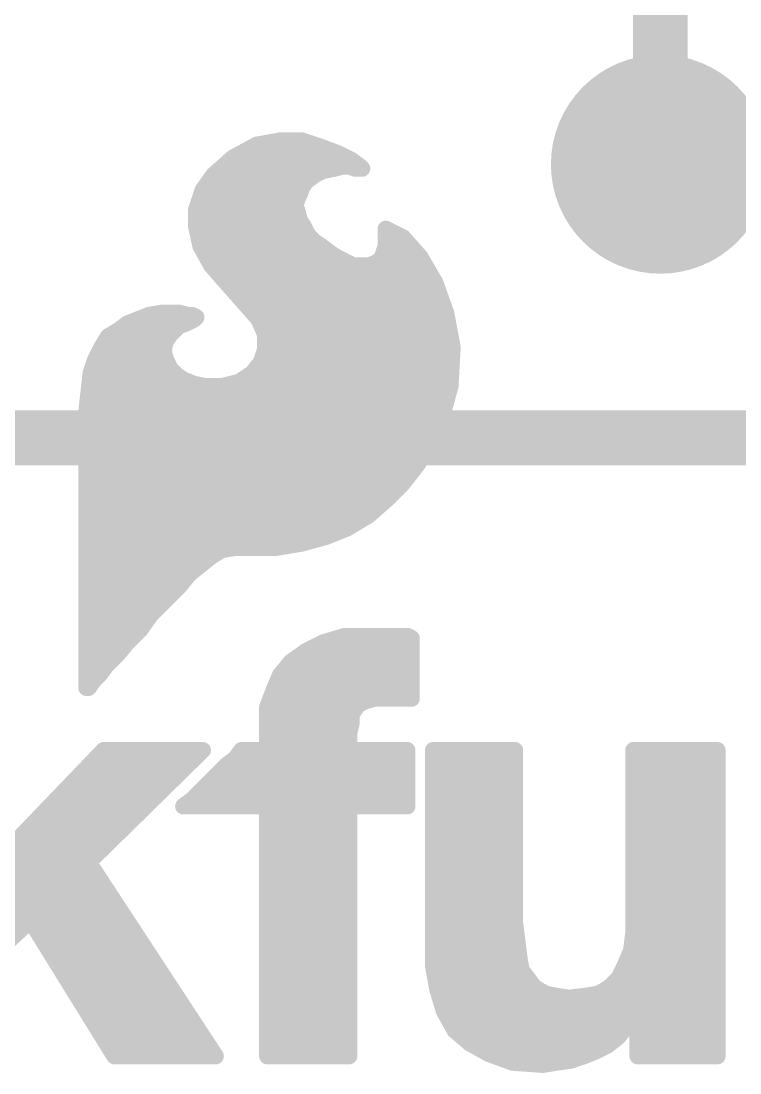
# Model space of a CAD drawing. Extents: x -29 to 78, y -28 to 63.
# Drawn here: x 27.511 to 30.85, y 12.292 to 17.175 of the extents above; entities that cross this region are included whole.
import ezdxf

# ---------------------------------------------------------------- set-up
doc = ezdxf.new("R2010")
doc.units = 0
for name, color, linetype in [('1', 12, 'CONTINUOUS'), ('16', 132, 'CONTINUOUS'), ('18', 110, 'CONTINUOUS'), ('21', 41, 'CONTINUOUS')]:
    doc.layers.add(name, color=color, linetype=linetype)

# ---------------------------------------------------------------- blocks, each defined once
blk = doc.blocks.new('ROUNDV')
at = {"const_width": 0.5}
blk.add_lwpolyline([(0, -0.25, 1), (0, 0.25, 1), (0, -0.25)], format="xyb", dxfattribs=at)

msp = doc.modelspace()

# ---------------------------------------------------------------- linework, layer by layer
at = {"layer": '1', "const_width": 0.254}
for points in [[(30.48, 16.51), (30.48, 18.2)], [(19.9, 15.24), (36.83, 15.24)]]:
    msp.add_lwpolyline(points, dxfattribs=at)
at = {"layer": '1', "const_width": 0.127}
msp.add_lwpolyline([(30.4165, 16.51, 1), (30.5435, 16.51)], format="xyb", dxfattribs=at)
at = {"layer": '16', "const_width": 0.254}
msp.add_lwpolyline([(48.26, 16.51), (30.48, 16.51)], dxfattribs=at)
at = {"layer": '16', "const_width": 0.127}
msp.add_lwpolyline([(30.48, 16.5735, 1), (30.48, 16.4465)], format="xyb", dxfattribs=at)
at = {"layer": '21', "const_width": 0.0762}
for points in [[(28.715, 16.62), (28.605, 16.6)], [(28.815, 16.62), (28.715, 16.62)], [(28.905, 16.59), (28.815, 16.62)], [(28.605, 16.6), (28.495, 16.54)], [(28.6688, 16.6116), (28.8402, 16.6116)], [(28.985, 16.56), (28.905, 16.59)], [(28.495, 16.54), (28.405, 16.46)], [(28.4898, 16.5354), (29.0342, 16.5354)], [(29.045, 16.53), (28.985, 16.56)], [(29.085, 16.5), (29.045, 16.53)], [(28.875, 16.46), (28.915, 16.48)], [(28.915, 16.48), (28.965, 16.49)], [(28.965, 16.49), (29.005, 16.5)], [(29.005, 16.5), (29.035, 16.5)], [(29.035, 16.5), (29.065, 16.49)], [(29.065, 16.49), (29.095, 16.49)], [(29.095, 16.49), (29.085, 16.5)], [(28.405, 16.46), (28.355, 16.39)], [(28.4044, 16.4592), (28.8739, 16.4592)], [(28.815, 16.4), (28.835, 16.43)], [(28.835, 16.43), (28.875, 16.46)], [(28.355, 16.39), (28.325, 16.3)], [(28.3527, 16.383), (28.8093, 16.383)], [(28.795, 16.35), (28.805, 16.37)], [(28.805, 16.37), (28.815, 16.4)], [(28.785, 16.32), (28.795, 16.35)], [(28.795, 16.29), (28.785, 16.32)], [(28.325, 16.3), (28.325, 16.22)], [(28.3273, 16.3068), (28.7894, 16.3068)], [(28.805, 16.25), (28.795, 16.29)], [(28.325, 16.2306), (28.8179, 16.2306)], [(28.825, 16.22), (28.805, 16.25)], [(28.325, 16.22), (28.345, 16.13)], [(28.845, 16.18), (28.825, 16.22)], [(28.875, 16.15), (28.845, 16.18)], [(29.205, 16.21), (29.205, 16.13)], [(29.285, 16.17), (29.205, 16.21)], [(28.3396, 16.1544), (28.8706, 16.1544)], [(28.345, 16.13), (28.395, 16.04)], [(28.905, 16.13), (28.875, 16.15)], [(28.945, 16.1), (28.905, 16.13)], [(29.205, 16.13), (29.195, 16.1)], [(29.205, 16.1544), (29.2989, 16.1544)], [(29.365, 16.08), (29.285, 16.17)], [(28.3738, 16.0782), (28.9786, 16.0782)], [(28.975, 16.08), (28.945, 16.1)], [(29.015, 16.06), (28.975, 16.08)], [(29.195, 16.1), (29.185, 16.07)], [(29.1877, 16.0782), (29.3661, 16.0782)], [(29.435, 15.96), (29.365, 16.08)], [(28.395, 16.04), (28.465, 15.96)], [(29.055, 16.04), (29.015, 16.06)], [(29.125, 16.04), (29.055, 16.04)], [(29.155, 16.05), (29.125, 16.04)], [(29.185, 16.07), (29.155, 16.05)], [(28.4283, 16.002), (29.4105, 16.002)], [(28.465, 15.96), (28.545, 15.87)], [(29.485, 15.82), (29.435, 15.96)], [(28.4954, 15.9258), (29.4472, 15.9258)], [(28.545, 15.87), (28.615, 15.79)], [(28.5629, 15.8496), (29.4744, 15.8496)], [(28.055, 15.79), (28.005, 15.77)], [(28.105, 15.81), (28.055, 15.79)], [(28.165, 15.82), (28.105, 15.81)], [(28.245, 15.82), (28.165, 15.82)], [(28.285, 15.81), (28.245, 15.82)], [(28.305, 15.81), (28.285, 15.81)], [(28.295, 15.78), (28.315, 15.79)], [(28.325, 15.8), (28.305, 15.81)], [(28.315, 15.79), (28.325, 15.8)], [(28.615, 15.79), (28.645, 15.72)], [(29.515, 15.66), (29.485, 15.82)], [(27.965, 15.74), (27.915, 15.71)], [(28.005, 15.77), (27.965, 15.74)], [(28.0135, 15.7734), (28.2818, 15.7734)], [(28.205, 15.72), (28.225, 15.74)], [(28.225, 15.74), (28.245, 15.76)], [(28.245, 15.76), (28.275, 15.77)], [(28.275, 15.77), (28.295, 15.78)], [(28.6221, 15.7734), (29.4937, 15.7734)], [(27.915, 15.71), (27.885, 15.66)], [(27.9073, 15.6972), (28.1898, 15.6972)], [(28.175, 15.66), (28.185, 15.69)], [(28.185, 15.69), (28.205, 15.72)], [(28.645, 15.72), (28.645, 15.65)], [(28.645, 15.6972), (29.508, 15.6972)], [(27.885, 15.66), (27.855, 15.6)], [(28.175, 15.63), (28.175, 15.66)], [(28.645, 15.65), (28.625, 15.59)], [(29.505, 15.48), (29.515, 15.66)], [(27.855, 15.6), (27.835, 15.54)], [(27.8655, 15.621), (28.178, 15.621)], [(28.185, 15.6), (28.175, 15.63)], [(28.205, 15.56), (28.185, 15.6)], [(28.625, 15.59), (28.585, 15.54)], [(28.6353, 15.621), (29.5128, 15.621)], [(27.835, 15.54), (27.825, 15.45)], [(27.8366, 15.5448), (28.2202, 15.5448)], [(28.235, 15.53), (28.205, 15.56)], [(28.585, 15.54), (28.525, 15.5)], [(28.5888, 15.5448), (29.5086, 15.5448)], [(28.265, 15.51), (28.235, 15.53)], [(28.315, 15.49), (28.265, 15.51)], [(28.365, 15.48), (28.315, 15.49)], [(28.525, 15.5), (28.445, 15.48)], [(27.825, 15.45), (27.815, 15.36)], [(27.8271, 15.4686), (29.5018, 15.4686)], [(28.445, 15.48), (28.365, 15.48)], [(29.455, 15.3), (29.505, 15.48)], [(27.8186, 15.3924), (29.4807, 15.3924)], [(27.815, 15.36), (27.815, 14.08)], [(27.815, 15.3162), (29.4595, 15.3162)], [(29.355, 15.12), (29.455, 15.3)], [(27.815, 15.24), (29.4217, 15.24)], [(27.815, 15.1638), (29.3793, 15.1638)], [(29.285, 15.03), (29.355, 15.12)], [(27.815, 15.0876), (29.3298, 15.0876)], [(27.815, 15.0114), (29.2664, 15.0114)], [(29.205, 14.95), (29.285, 15.03)], [(27.815, 14.9352), (29.1881, 14.9352)], [(29.125, 14.88), (29.205, 14.95)], [(27.815, 14.859), (29.09, 14.859)], [(29.025, 14.82), (29.125, 14.88)], [(28.925, 14.78), (29.025, 14.82)], [(27.815, 14.7828), (28.932, 14.7828)], [(28.815, 14.75), (28.925, 14.78)], [(28.395, 14.69), (28.445, 14.72)], [(28.445, 14.72), (28.505, 14.73)], [(28.505, 14.73), (28.695, 14.73)], [(28.695, 14.73), (28.815, 14.75)], [(27.815, 14.7066), (28.4227, 14.7066)], [(28.345, 14.65), (28.395, 14.69)], [(27.815, 14.6304), (28.3205, 14.6304)], [(28.295, 14.61), (28.345, 14.65)], [(28.245, 14.55), (28.295, 14.61)], [(27.815, 14.5542), (28.2485, 14.5542)], [(28.185, 14.49), (28.245, 14.55)], [(27.815, 14.478), (28.173, 14.478)], [(28.115, 14.42), (28.185, 14.49)], [(28.065, 14.35), (28.115, 14.42)], [(27.815, 14.4018), (28.102, 14.4018)], [(27.815, 14.3256), (28.0406, 14.3256)], [(28.005, 14.29), (28.065, 14.35)], [(28.915, 14.29), (29.015, 14.32)], [(29.015, 14.32), (29.305, 14.32)], [(29.305, 14.32), (29.325, 14.31)], [(27.955, 14.23), (28.005, 14.29)], [(28.835, 14.25), (28.915, 14.29)], [(29.325, 14.31), (29.325, 14.03)], [(27.815, 14.2494), (27.9712, 14.2494)], [(27.905, 14.18), (27.955, 14.23)], [(28.765, 14.2), (28.835, 14.25)], [(28.8342, 14.2494), (29.325, 14.2494)], [(27.815, 14.1732), (27.8999, 14.1732)], [(27.875, 14.14), (27.905, 14.18)], [(28.715, 14.14), (28.765, 14.2)], [(28.7427, 14.1732), (29.325, 14.1732)], [(27.845, 14.11), (27.875, 14.14)], [(28.685, 14.07), (28.715, 14.14)], [(27.815, 14.097), (27.8363, 14.097)], [(27.815, 14.08), (27.825, 14.08)], [(27.825, 14.08), (27.845, 14.11)], [(28.6966, 14.097), (29.325, 14.097)], [(28.655, 13.99), (28.685, 14.07)], [(29.155, 14.03), (29.115, 14.02)], [(29.325, 14.03), (29.155, 14.03)], [(28.655, 13.79), (28.655, 13.99)], [(28.6666, 14.0208), (29.1182, 14.0208)], [(29.075, 14), (29.055, 13.97)], [(29.095, 14.01), (29.075, 14)], [(29.115, 14.02), (29.095, 14.01)], [(28.655, 13.9446), (29.045, 13.9446)], [(29.055, 13.97), (29.045, 13.95)], [(29.045, 13.95), (29.045, 13.91)], [(29.045, 13.91), (29.035, 13.87)], [(28.655, 13.8684), (29.035, 13.8684)], [(29.035, 13.87), (29.035, 13.79)], [(27.405, 13.28), (27.895, 13.79)], [(28.355, 13.79), (27.825, 13.27)], [(27.895, 13.79), (28.355, 13.79)], [(28.505, 13.75), (28.535, 13.79)], [(28.535, 13.79), (28.655, 13.79)], [(28.655, 13.7922), (29.035, 13.7922)], [(29.035, 13.79), (29.305, 13.79)], [(29.305, 13.79), (29.305, 13.53)], [(29.425, 12.79), (29.425, 13.79)], [(29.425, 13.79), (29.805, 13.79)], [(29.805, 13.79), (29.805, 12.99)], [(30.355, 12.94), (30.355, 13.79)], [(30.355, 13.79), (30.745, 13.79)], [(30.745, 13.79), (30.745, 12.55)], [(28.465, 13.72), (28.505, 13.75)], [(27.8239, 13.716), (28.2796, 13.716)], [(28.405, 13.66), (28.435, 13.69)], [(28.435, 13.69), (28.465, 13.72)], [(28.461, 13.716), (29.305, 13.716)], [(29.425, 13.716), (29.805, 13.716)], [(30.355, 13.716), (30.745, 13.716)], [(27.7507, 13.6398), (28.2019, 13.6398)], [(28.365, 13.62), (28.405, 13.66)], [(28.3848, 13.6398), (29.305, 13.6398)], [(29.425, 13.6398), (29.805, 13.6398)], [(30.355, 13.6398), (30.745, 13.6398)], [(28.305, 13.56), (28.335, 13.59)], [(28.335, 13.59), (28.365, 13.62)], [(27.6775, 13.5636), (28.1242, 13.5636)], [(28.265, 13.53), (28.305, 13.56)], [(28.3086, 13.5636), (29.305, 13.5636)], [(29.425, 13.5636), (29.805, 13.5636)], [(30.355, 13.5636), (30.745, 13.5636)], [(28.655, 13.53), (28.265, 13.53)], [(28.655, 13.38), (28.655, 13.53)], [(29.305, 13.53), (29.035, 13.53)], [(29.035, 13.53), (29.035, 12.37)], [(27.6043, 13.4874), (28.0466, 13.4874)], [(28.655, 13.4874), (29.035, 13.4874)], [(29.425, 13.4874), (29.805, 13.4874)], [(30.355, 13.4874), (30.745, 13.4874)], [(27.5311, 13.4112), (27.9689, 13.4112)], [(28.655, 13.4112), (29.035, 13.4112)], [(29.425, 13.4112), (29.805, 13.4112)], [(30.355, 13.4112), (30.745, 13.4112)], [(28.655, 12.37), (28.655, 13.38)], [(27.4578, 13.335), (27.8913, 13.335)], [(28.655, 13.335), (29.035, 13.335)], [(29.425, 13.335), (29.805, 13.335)], [(30.355, 13.335), (30.745, 13.335)], [(27.015, 13.2588), (27.8323, 13.2588)], [(27.825, 13.27), (28.415, 12.37)], [(28.655, 13.2588), (29.035, 13.2588)], [(29.425, 13.2588), (29.805, 13.2588)], [(30.355, 13.2588), (30.745, 13.2588)], [(27.015, 13.1826), (27.8823, 13.1826)], [(28.655, 13.1826), (29.035, 13.1826)], [(29.425, 13.1826), (29.805, 13.1826)], [(30.355, 13.1826), (30.745, 13.1826)], [(27.015, 13.1064), (27.9322, 13.1064)], [(28.655, 13.1064), (29.035, 13.1064)], [(29.425, 13.1064), (29.805, 13.1064)], [(30.355, 13.1064), (30.745, 13.1064)], [(27.015, 13.0302), (27.9822, 13.0302)], [(27.555, 13), (27.405, 12.86)], [(27.945, 12.37), (27.555, 13)], [(28.655, 13.0302), (29.035, 13.0302)], [(29.425, 13.0302), (29.805, 13.0302)], [(30.355, 13.0302), (30.745, 13.0302)], [(27.015, 12.954), (27.5057, 12.954)], [(27.5835, 12.954), (28.0322, 12.954)], [(28.655, 12.954), (29.035, 12.954)], [(29.425, 12.954), (29.8095, 12.954)], [(29.805, 12.99), (29.815, 12.91)], [(30.355, 12.954), (30.745, 12.954)], [(29.815, 12.91), (29.825, 12.83)], [(30.345, 12.86), (30.355, 12.94)], [(27.6307, 12.8778), (28.0821, 12.8778)], [(28.655, 12.8778), (29.035, 12.8778)], [(29.425, 12.8778), (29.819, 12.8778)], [(30.315, 12.79), (30.345, 12.86)], [(30.3472, 12.8778), (30.745, 12.8778)], [(29.825, 12.83), (29.835, 12.77)], [(27.6778, 12.8016), (28.1321, 12.8016)], [(28.655, 12.8016), (29.035, 12.8016)], [(29.425, 12.8016), (29.8297, 12.8016)], [(29.445, 12.68), (29.425, 12.79)], [(29.835, 12.77), (29.865, 12.73)], [(30.285, 12.73), (30.315, 12.79)], [(30.32, 12.8016), (30.745, 12.8016)], [(27.725, 12.7254), (28.182, 12.7254)], [(28.655, 12.7254), (29.035, 12.7254)], [(29.4367, 12.7254), (29.8685, 12.7254)], [(29.865, 12.73), (29.895, 12.69)], [(30.245, 12.69), (30.285, 12.73)], [(30.2804, 12.7254), (30.745, 12.7254)], [(29.475, 12.58), (29.445, 12.68)], [(29.895, 12.69), (29.945, 12.66)], [(29.945, 12.66), (29.995, 12.65)], [(30.135, 12.65), (30.195, 12.66)], [(30.195, 12.66), (30.245, 12.69)], [(27.7722, 12.6492), (28.232, 12.6492)], [(28.655, 12.6492), (29.035, 12.6492)], [(29.4542, 12.6492), (29.9998, 12.6492)], [(29.995, 12.65), (30.055, 12.64)], [(30.055, 12.64), (30.135, 12.65)], [(30.1286, 12.6492), (30.745, 12.6492)], [(27.8193, 12.573), (28.2819, 12.573)], [(28.655, 12.573), (29.035, 12.573)], [(29.525, 12.49), (29.475, 12.58)], [(29.4789, 12.573), (30.745, 12.573)], [(30.365, 12.57), (30.325, 12.51)], [(30.375, 12.57), (30.365, 12.57)], [(30.375, 12.37), (30.375, 12.57)], [(30.745, 12.55), (30.745, 12.37)], [(27.8665, 12.4968), (28.3319, 12.4968)], [(28.655, 12.4968), (29.035, 12.4968)], [(29.5212, 12.4968), (30.3144, 12.4968)], [(29.595, 12.43), (29.525, 12.49)], [(30.325, 12.51), (30.285, 12.46)], [(30.375, 12.4968), (30.745, 12.4968)], [(27.9137, 12.4206), (28.3818, 12.4206)], [(28.655, 12.4206), (29.035, 12.4206)], [(29.685, 12.38), (29.595, 12.43)], [(29.6119, 12.4206), (30.2358, 12.4206)], [(30.235, 12.42), (30.175, 12.39)], [(30.285, 12.46), (30.235, 12.42)], [(30.375, 12.4206), (30.745, 12.4206)], [(28.415, 12.37), (27.945, 12.37)], [(29.035, 12.37), (28.655, 12.37)], [(29.795, 12.34), (29.685, 12.38)], [(30.125, 12.37), (30.065, 12.35)], [(30.175, 12.39), (30.125, 12.37)], [(30.745, 12.37), (30.375, 12.37)], [(29.7829, 12.3444), (30.0258, 12.3444)], [(29.935, 12.33), (29.795, 12.34)], [(29.995, 12.34), (29.935, 12.33)], [(30.065, 12.35), (29.995, 12.34)]]:
    msp.add_lwpolyline(points, dxfattribs=at)
at = {"layer": '21', "const_width": 0.0381}
for points in [[(28.715, 16.6391, 1), (28.715, 16.601)], [(28.7184, 16.6013, 1), (28.7116, 16.6387)], [(28.821, 16.6381, 1), (28.809, 16.6019)], [(28.815, 16.601, 1), (28.815, 16.6391)], [(28.6016, 16.6187, 1), (28.6084, 16.5813)], [(28.6141, 16.5833, 1), (28.5959, 16.6167)], [(28.6688, 16.6306, 1), (28.6688, 16.5925)], [(28.8402, 16.5925, 1), (28.8402, 16.6306)], [(28.9117, 16.6078, 1), (28.8983, 16.5722)], [(28.899, 16.5719, 1), (28.911, 16.6081)], [(28.4898, 16.5544, 1), (28.4898, 16.5163)], [(28.4859, 16.5567, 1), (28.5041, 16.5233)], [(28.5077, 16.5258, 1), (28.4823, 16.5542)], [(28.9935, 16.577, 1), (28.9765, 16.543)], [(28.9783, 16.5422, 1), (28.9917, 16.5778)], [(29.0564, 16.5452, 1), (29.0336, 16.5148)], [(29.0342, 16.5163, 1), (29.0342, 16.5544)], [(29.0365, 16.513, 1), (29.0535, 16.547)], [(28.9113, 16.4987, 1), (28.9187, 16.4613)], [(28.9235, 16.463, 1), (28.9065, 16.497)], [(28.9604, 16.5085, 1), (28.9696, 16.4715)], [(28.9687, 16.4713, 1), (28.9613, 16.5087)], [(29.005, 16.5191, 1), (29.005, 16.4809)], [(29.0096, 16.4815, 1), (29.0004, 16.5185)], [(29.041, 16.5181, 1), (29.029, 16.4819)], [(29.035, 16.4809, 1), (29.035, 16.5191)], [(29.065, 16.5091, 1), (29.065, 16.471)], [(29.059, 16.4719, 1), (29.071, 16.5081)], [(29.0985, 16.5135, 1), (29.0715, 16.4865)], [(29.0736, 16.4848, 1), (29.0964, 16.5152)], [(29.0815, 16.4765, 1), (29.1085, 16.5035)], [(29.095, 16.471, 1), (29.095, 16.5091)], [(28.4044, 16.4782, 1), (28.4044, 16.4401)], [(28.3923, 16.4742, 1), (28.4177, 16.4458)], [(28.4205, 16.4489, 1), (28.3895, 16.4711)], [(28.8236, 16.4452, 1), (28.8464, 16.4148)], [(28.8509, 16.4194, 1), (28.8191, 16.4406)], [(28.8665, 16.477, 1), (28.8835, 16.443)], [(28.8864, 16.4448, 1), (28.8636, 16.4752)], [(28.8739, 16.4401, 1), (28.8739, 16.4782)], [(28.3527, 16.402, 1), (28.3527, 16.3639)], [(28.3395, 16.4011, 1), (28.3705, 16.3789)], [(28.3731, 16.384, 1), (28.3369, 16.396)], [(28.822, 16.3615, 1), (28.788, 16.3785)], [(28.7991, 16.4106, 1), (28.8309, 16.3894)], [(28.8331, 16.394, 1), (28.7969, 16.406)], [(28.8093, 16.3639, 1), (28.8093, 16.402)], [(28.8031, 16.326, 1), (28.7669, 16.314)], [(28.778, 16.3585, 1), (28.812, 16.3415)], [(28.8131, 16.344, 1), (28.7769, 16.356)], [(28.7869, 16.376, 1), (28.8231, 16.364)], [(28.3069, 16.306, 1), (28.3431, 16.294)], [(28.3441, 16.3, 1), (28.306, 16.3)], [(28.3273, 16.3258, 1), (28.3273, 16.2877)], [(28.7669, 16.326, 1), (28.8031, 16.314)], [(28.8135, 16.2946, 1), (28.7765, 16.2854)], [(28.7769, 16.284, 1), (28.8131, 16.296)], [(28.7894, 16.2877, 1), (28.7894, 16.3258)], [(28.325, 16.2496, 1), (28.325, 16.2115)], [(28.8209, 16.2606, 1), (28.7891, 16.2394)], [(28.7865, 16.2454, 1), (28.8235, 16.2546)], [(28.8179, 16.2115, 1), (28.8179, 16.2496)], [(28.3436, 16.2241, 1), (28.3064, 16.2159)], [(28.306, 16.22, 1), (28.3441, 16.22)], [(28.842, 16.2285, 1), (28.808, 16.2115)], [(28.8091, 16.2094, 1), (28.8409, 16.2306)], [(28.8585, 16.1935, 1), (28.8315, 16.1665)], [(29.2241, 16.21, 1), (29.186, 16.21)], [(29.2135, 16.227, 1), (29.1965, 16.193)], [(28.3396, 16.1735, 1), (28.3396, 16.1354)], [(28.3617, 16.1393, 1), (28.3283, 16.1207)], [(28.828, 16.1715, 1), (28.862, 16.1885)], [(28.8856, 16.1659, 1), (28.8644, 16.1341)], [(28.8615, 16.1365, 1), (28.8885, 16.1635)], [(28.8706, 16.1354, 1), (28.8706, 16.1735)], [(28.9164, 16.1452, 1), (28.8936, 16.1148)], [(28.8944, 16.1141, 1), (28.9156, 16.1459)], [(29.205, 16.1735, 1), (29.205, 16.1354)], [(29.2231, 16.124, 1), (29.1869, 16.136)], [(29.2992, 16.1827, 1), (29.2708, 16.1573)], [(29.2765, 16.153, 1), (29.2935, 16.187)], [(29.2989, 16.1354, 1), (29.2989, 16.1735)], [(28.3264, 16.1259, 1), (28.3636, 16.1341)], [(28.3738, 16.0973, 1), (28.3738, 16.0592)], [(28.9556, 16.1159, 1), (28.9344, 16.0841)], [(28.9336, 16.0848, 1), (28.9564, 16.1152)], [(28.9835, 16.097, 1), (28.9665, 16.063)], [(28.9644, 16.0641, 1), (28.9856, 16.0959)], [(28.9786, 16.0592, 1), (28.9786, 16.0973)], [(29.1877, 16.0973, 1), (29.1877, 16.0592)], [(29.1769, 16.106, 1), (29.2131, 16.094)], [(29.2131, 16.094, 1), (29.1769, 16.106)], [(29.186, 16.13, 1), (29.2241, 16.13)], [(29.3815, 16.0896, 1), (29.3485, 16.0704)], [(29.3661, 16.0592, 1), (29.3661, 16.0973)], [(28.4093, 16.0525, 1), (28.3807, 16.0275)], [(28.3783, 16.0307, 1), (28.4117, 16.0493)], [(29.0235, 16.077, 1), (29.0065, 16.043)], [(29.0065, 16.043, 1), (29.0235, 16.077)], [(29.055, 16.059, 1), (29.055, 16.0209)], [(29.0465, 16.023, 1), (29.0635, 16.057)], [(29.119, 16.0581, 1), (29.131, 16.0219)], [(29.125, 16.0209, 1), (29.125, 16.059)], [(29.1444, 16.0659, 1), (29.1656, 16.0341)], [(29.161, 16.0319, 1), (29.149, 16.0681)], [(29.1669, 16.076, 1), (29.2031, 16.064)], [(29.1956, 16.0541, 1), (29.1744, 16.0859)], [(29.3508, 16.0673, 1), (29.3792, 16.0927)], [(28.4283, 16.0211, 1), (28.4283, 15.983)], [(29.4105, 15.983, 1), (29.4105, 16.0211)], [(28.4792, 15.9727, 1), (28.4508, 15.9473)], [(28.4507, 15.9475, 1), (28.4793, 15.9725)], [(29.4529, 15.9664, 1), (29.4171, 15.9536)], [(29.4185, 15.9504, 1), (29.4515, 15.9696)], [(28.4954, 15.9449, 1), (28.4954, 15.9068)], [(29.4472, 15.9068, 1), (29.4472, 15.9449)], [(28.5593, 15.8825, 1), (28.5307, 15.8575)], [(28.5308, 15.8573, 1), (28.5592, 15.8827)], [(28.5629, 15.8687, 1), (28.5629, 15.8306)], [(29.4744, 15.8306, 1), (29.4744, 15.8687)], [(28.0479, 15.8077, 1), (28.0621, 15.7723)], [(28.0621, 15.7723, 1), (28.0479, 15.8077)], [(28.1019, 15.8288, 1), (28.1081, 15.7912)], [(28.1121, 15.7923, 1), (28.0979, 15.8277)], [(28.165, 15.8391, 1), (28.165, 15.801)], [(28.1681, 15.8012, 1), (28.1619, 15.8388)], [(28.2496, 15.8385, 1), (28.2404, 15.8015)], [(28.245, 15.801, 1), (28.245, 15.8391)], [(28.285, 15.8291, 1), (28.285, 15.791)], [(28.2804, 15.7915, 1), (28.2896, 15.8285)], [(28.3135, 15.827, 1), (28.2965, 15.793)], [(28.3015, 15.8035, 1), (28.3285, 15.7765)], [(28.305, 15.791, 1), (28.305, 15.8291)], [(28.3235, 15.773, 1), (28.3065, 15.807)], [(28.3385, 15.7865, 1), (28.3115, 15.8135)], [(28.3165, 15.783, 1), (28.3335, 15.817)], [(28.6325, 15.7975, 1), (28.5975, 15.7825)], [(28.6007, 15.7775, 1), (28.6293, 15.8025)], [(29.5037, 15.8235, 1), (29.4663, 15.8165)], [(29.4671, 15.8136, 1), (29.5029, 15.8264)], [(27.9536, 15.7552, 1), (27.9764, 15.7248)], [(27.9748, 15.7237, 1), (27.9552, 15.7563)], [(27.9979, 15.7877, 1), (28.0121, 15.7523)], [(28.0164, 15.7548, 1), (27.9936, 15.7852)], [(28.0135, 15.7925, 1), (28.0135, 15.7544)], [(28.2115, 15.7535, 1), (28.2385, 15.7265)], [(28.2385, 15.7265, 1), (28.2115, 15.7535)], [(28.239, 15.7781, 1), (28.251, 15.7419)], [(28.2585, 15.7465, 1), (28.2315, 15.7735)], [(28.2665, 15.787, 1), (28.2835, 15.753)], [(28.281, 15.7519, 1), (28.269, 15.7881)], [(28.2865, 15.797, 1), (28.3035, 15.763)], [(28.2818, 15.7544, 1), (28.2818, 15.7925)], [(28.3035, 15.763, 1), (28.2865, 15.797)], [(28.6221, 15.7925, 1), (28.6221, 15.7544)], [(29.4937, 15.7544, 1), (29.4937, 15.7925)], [(27.9073, 15.7163, 1), (27.9073, 15.6782)], [(27.9052, 15.7263, 1), (27.9248, 15.6937)], [(27.9313, 15.7002, 1), (27.8987, 15.7198)], [(28.2031, 15.684, 1), (28.1669, 15.696)], [(28.1915, 15.7335, 1), (28.2185, 15.7065)], [(28.2209, 15.7094, 1), (28.1891, 15.7306)], [(28.1898, 15.6782, 1), (28.1898, 15.7163)], [(28.645, 15.7163, 1), (28.645, 15.6782)], [(28.6641, 15.72, 1), (28.626, 15.72)], [(28.6275, 15.7125, 1), (28.6625, 15.7275)], [(29.508, 15.6782, 1), (29.508, 15.7163)], [(27.8687, 15.6698, 1), (27.9013, 15.6502)], [(27.902, 15.6515, 1), (27.868, 15.6685)], [(28.1941, 15.66, 1), (28.156, 15.66)], [(28.1569, 15.666, 1), (28.1931, 15.654)], [(28.1691, 15.7006, 1), (28.2009, 15.6794)], [(28.6631, 15.644, 1), (28.6269, 15.656)], [(29.534, 15.6589, 1), (29.496, 15.6611)], [(29.4963, 15.6565, 1), (29.5337, 15.6635)], [(27.838, 15.6085, 1), (27.872, 15.5915)], [(27.8731, 15.594, 1), (27.8369, 15.606)], [(27.8655, 15.6401, 1), (27.8655, 15.602)], [(28.1931, 15.636, 1), (28.1569, 15.624)], [(28.156, 15.63, 1), (28.1941, 15.63)], [(28.202, 15.6085, 1), (28.168, 15.5915)], [(28.178, 15.602, 1), (28.178, 15.6401)], [(28.6399, 15.5781, 1), (28.6101, 15.6019)], [(28.6353, 15.6401, 1), (28.6353, 15.602)], [(28.626, 15.65, 1), (28.6641, 15.65)], [(29.5128, 15.602, 1), (29.5128, 15.6401)], [(27.8539, 15.5379, 1), (27.8161, 15.5421)], [(27.8366, 15.5639, 1), (27.8366, 15.5258)], [(28.1669, 15.594, 1), (28.2031, 15.606)], [(28.2185, 15.5735, 1), (28.1915, 15.5465)], [(28.188, 15.5515, 1), (28.222, 15.5685)], [(28.2202, 15.5258, 1), (28.2202, 15.5639)], [(28.5888, 15.5639, 1), (28.5888, 15.5258)], [(28.5956, 15.5241, 1), (28.5744, 15.5559)], [(28.6069, 15.596, 1), (28.6431, 15.584)], [(29.5086, 15.5258, 1), (29.5086, 15.5639)], [(27.8169, 15.546, 1), (27.8531, 15.534)], [(28.2456, 15.5459, 1), (28.2244, 15.5141)], [(28.2215, 15.5165, 1), (28.2485, 15.5435)], [(28.2721, 15.5277, 1), (28.2579, 15.4923)], [(28.2544, 15.4941, 1), (28.2756, 15.5259)], [(28.3187, 15.5087, 1), (28.3113, 15.4713)], [(28.5144, 15.5159, 1), (28.5356, 15.4841)], [(28.5296, 15.4815, 1), (28.5204, 15.5185)], [(28.5701, 15.5519, 1), (28.5999, 15.5281)], [(27.8439, 15.4479, 1), (27.8061, 15.4521)], [(27.8271, 15.4877, 1), (27.8271, 15.4496)], [(28.3079, 15.4723, 1), (28.3221, 15.5077)], [(28.365, 15.4991, 1), (28.365, 15.461)], [(28.3613, 15.4613, 1), (28.3687, 15.4987)], [(28.4404, 15.4985, 1), (28.4496, 15.4615)], [(28.445, 15.461, 1), (28.445, 15.4991)], [(29.486, 15.4811, 1), (29.524, 15.4789)], [(29.5234, 15.4749, 1), (29.4866, 15.4851)], [(29.5018, 15.4496, 1), (29.5018, 15.4877)], [(27.8186, 15.4115, 1), (27.8186, 15.3734)], [(27.8061, 15.4521, 1), (27.8439, 15.4479)], [(29.4807, 15.3734, 1), (29.4807, 15.4115)], [(27.8341, 15.36, 1), (27.796, 15.36)], [(27.7961, 15.3621, 1), (27.8339, 15.3579)], [(27.815, 15.3353, 1), (27.815, 15.2972)], [(29.4717, 15.2907, 1), (29.4383, 15.3093)], [(29.4595, 15.2972, 1), (29.4595, 15.3353)], [(29.4366, 15.3051, 1), (29.4734, 15.2949)], [(27.815, 15.2591, 1), (27.815, 15.221)], [(29.4217, 15.221, 1), (29.4217, 15.2591)], [(27.815, 15.1829, 1), (27.815, 15.1448)], [(29.3793, 15.1448, 1), (29.3793, 15.1829)], [(29.3383, 15.1293, 1), (29.3717, 15.1107)], [(29.37, 15.1083, 1), (29.34, 15.1317)], [(27.815, 15.1067, 1), (27.815, 15.0686)], [(29.3298, 15.0686, 1), (29.3298, 15.1067)], [(27.815, 15.0305, 1), (27.815, 14.9924)], [(29.27, 15.0417, 1), (29.3, 15.0183)], [(29.2664, 14.9924, 1), (29.2664, 15.0305)], [(29.2985, 15.0165, 1), (29.2715, 15.0435)], [(27.815, 14.9543, 1), (27.815, 14.9162)], [(29.1915, 14.9635, 1), (29.2185, 14.9365)], [(29.1881, 14.9162, 1), (29.1881, 14.9543)], [(29.2175, 14.9357, 1), (29.1925, 14.9643)], [(27.815, 14.878, 1), (27.815, 14.8399)], [(29.09, 14.8399, 1), (29.09, 14.878)], [(29.1125, 14.8943, 1), (29.1375, 14.8657)], [(29.1348, 14.8637, 1), (29.1152, 14.8963)], [(29.0152, 14.8363, 1), (29.0348, 14.8037)], [(29.0321, 14.8023, 1), (29.0179, 14.8377)], [(27.815, 14.8018, 1), (27.815, 14.7637)], [(28.9179, 14.7977, 1), (28.9321, 14.7623)], [(28.93, 14.7616, 1), (28.92, 14.7984)], [(28.932, 14.7637, 1), (28.932, 14.8018)], [(28.4419, 14.7388, 1), (28.4481, 14.7012)], [(28.4548, 14.7037, 1), (28.4352, 14.7363)], [(28.505, 14.7491, 1), (28.505, 14.711)], [(28.5081, 14.7112, 1), (28.5019, 14.7488)], [(28.6919, 14.7488, 1), (28.6981, 14.7112)], [(28.695, 14.711, 1), (28.695, 14.7491)], [(28.81, 14.7684, 1), (28.82, 14.7316)], [(28.8181, 14.7312, 1), (28.8119, 14.7688)], [(27.815, 14.7256, 1), (27.815, 14.6875)], [(28.3852, 14.7063, 1), (28.4048, 14.6737)], [(28.4069, 14.6751, 1), (28.3831, 14.7049)], [(28.4227, 14.6875, 1), (28.4227, 14.7256)], [(27.815, 14.6494, 1), (27.815, 14.6113)], [(28.3205, 14.6113, 1), (28.3205, 14.6494)], [(28.3331, 14.6649, 1), (28.3569, 14.6351)], [(28.3569, 14.6351, 1), (28.3331, 14.6649)], [(28.2831, 14.6249, 1), (28.3069, 14.5951)], [(28.3096, 14.5978, 1), (28.2804, 14.6222)], [(27.815, 14.5733, 1), (27.815, 14.5352)], [(28.2304, 14.5622, 1), (28.2596, 14.5378)], [(28.2585, 14.5365, 1), (28.2315, 14.5635)], [(28.2485, 14.5352, 1), (28.2485, 14.5733)], [(27.815, 14.4971, 1), (27.815, 14.459)], [(28.1715, 14.5035, 1), (28.1985, 14.4765)], [(28.1985, 14.4765, 1), (28.1715, 14.5035)], [(28.173, 14.459, 1), (28.173, 14.4971)], [(28.1305, 14.4089, 1), (28.0995, 14.4311)], [(27.815, 14.4209, 1), (27.815, 14.3828)], [(28.1015, 14.4335, 1), (28.1285, 14.4065)], [(28.102, 14.3828, 1), (28.102, 14.4209)], [(27.815, 14.3447, 1), (27.815, 14.3066)], [(28.0406, 14.3066, 1), (28.0406, 14.3447)], [(28.0495, 14.3611, 1), (28.0805, 14.3389)], [(28.0785, 14.3365, 1), (28.0515, 14.3635)], [(29.015, 14.3391, 1), (29.015, 14.301)], [(29.0205, 14.3018, 1), (29.0095, 14.3382)], [(29.3135, 14.337, 1), (29.2965, 14.303)], [(29.305, 14.301, 1), (29.305, 14.3391)], [(27.9915, 14.3035, 1), (28.0185, 14.2765)], [(28.0196, 14.2778, 1), (27.9904, 14.3022)], [(28.9095, 14.3082, 1), (28.9205, 14.2718)], [(28.9235, 14.273, 1), (28.9065, 14.307)], [(29.3441, 14.31, 1), (29.306, 14.31)], [(29.3165, 14.293, 1), (29.3335, 14.327)], [(27.815, 14.2685, 1), (27.815, 14.2304)], [(27.9404, 14.2422, 1), (27.9696, 14.2178)], [(27.9685, 14.2165, 1), (27.9415, 14.2435)], [(27.9712, 14.2304, 1), (27.9712, 14.2685)], [(28.8342, 14.2685, 1), (28.8342, 14.2304)], [(28.8265, 14.267, 1), (28.8435, 14.233)], [(28.8461, 14.2345, 1), (28.8239, 14.2655)], [(29.325, 14.2304, 1), (29.325, 14.2685)], [(27.815, 14.1923, 1), (27.815, 14.1542)], [(27.8915, 14.1935, 1), (27.9185, 14.1665)], [(27.9202, 14.1686, 1), (27.8898, 14.1914)], [(27.8999, 14.1542, 1), (27.8999, 14.1923)], [(28.7427, 14.1923, 1), (28.7427, 14.1542)], [(28.7539, 14.2155, 1), (28.7761, 14.1845)], [(28.7796, 14.1878, 1), (28.7504, 14.2122)], [(29.325, 14.1542, 1), (29.325, 14.1923)], [(27.8598, 14.1514, 1), (27.8902, 14.1286)], [(27.8885, 14.1265, 1), (27.8615, 14.1535)], [(28.7004, 14.1522, 1), (28.7296, 14.1278)], [(28.7325, 14.1325, 1), (28.6975, 14.1475)], [(27.815, 14.1161, 1), (27.815, 14.078)], [(27.815, 14.0991, 1), (27.815, 14.061)], [(27.825, 14.061, 1), (27.825, 14.0991)], [(27.8315, 14.1235, 1), (27.8585, 14.0965)], [(27.8609, 14.0994, 1), (27.8291, 14.1206)], [(27.8363, 14.078, 1), (27.8363, 14.1161)], [(28.6966, 14.1161, 1), (28.6966, 14.078)], [(29.325, 14.078, 1), (29.325, 14.1161)], [(27.796, 14.08, 1), (27.8341, 14.08)], [(27.8091, 14.0906, 1), (27.8409, 14.0694)], [(28.6675, 14.0775, 1), (28.7025, 14.0625)], [(28.7028, 14.0633, 1), (28.6672, 14.0767)], [(29.155, 14.0491, 1), (29.155, 14.011)], [(29.1596, 14.0115, 1), (29.1504, 14.0485)], [(29.325, 14.011, 1), (29.325, 14.0491)], [(28.6741, 13.99, 1), (28.636, 13.99)], [(28.6372, 13.9967, 1), (28.6728, 13.9833)], [(28.6666, 14.0399, 1), (28.6666, 14.0018)], [(29.0665, 14.017, 1), (29.0835, 13.983)], [(29.0909, 13.9894, 1), (29.0591, 14.0106)], [(29.0865, 14.027, 1), (29.1035, 13.993)], [(29.1035, 13.993, 1), (29.0865, 14.027)], [(29.1104, 14.0385, 1), (29.1196, 14.0015)], [(29.1235, 14.003, 1), (29.1065, 14.037)], [(29.1182, 14.0018, 1), (29.1182, 14.0399)], [(29.306, 14.03, 1), (29.3441, 14.03)], [(28.655, 13.9637, 1), (28.655, 13.9256)], [(29.0641, 13.95, 1), (29.026, 13.95)], [(29.028, 13.9585, 1), (29.062, 13.9415)], [(29.0391, 13.9806, 1), (29.0709, 13.9594)], [(29.072, 13.9615, 1), (29.038, 13.9785)], [(29.045, 13.9256, 1), (29.045, 13.9637)], [(29.026, 13.91, 1), (29.0641, 13.91)], [(29.0635, 13.9054, 1), (29.0265, 13.9146)], [(28.655, 13.8875, 1), (28.655, 13.8494)], [(29.0541, 13.87, 1), (29.016, 13.87)], [(29.0165, 13.8746, 1), (29.0535, 13.8654)], [(29.035, 13.8494, 1), (29.035, 13.8875)], [(27.895, 13.8091, 1), (27.895, 13.771)], [(27.9087, 13.7768, 1), (27.8813, 13.8032)], [(28.3683, 13.7764, 1), (28.3417, 13.8036)], [(28.355, 13.771, 1), (28.355, 13.8091)], [(28.535, 13.8091, 1), (28.535, 13.771)], [(28.5502, 13.7786, 1), (28.5198, 13.8014)], [(28.655, 13.8113, 1), (28.655, 13.7732)], [(28.655, 13.771, 1), (28.655, 13.8091)], [(29.035, 13.8091, 1), (29.035, 13.771)], [(29.035, 13.7732, 1), (29.035, 13.8113)], [(29.324, 13.79, 1), (29.2859, 13.79)], [(29.305, 13.771, 1), (29.305, 13.8091)], [(29.425, 13.8091, 1), (29.425, 13.771)], [(29.4441, 13.79, 1), (29.406, 13.79)], [(29.824, 13.79, 1), (29.7859, 13.79)], [(29.805, 13.771, 1), (29.805, 13.8091)], [(30.355, 13.8091, 1), (30.355, 13.771)], [(30.3741, 13.79, 1), (30.336, 13.79)], [(30.7641, 13.79, 1), (30.726, 13.79)], [(30.745, 13.771, 1), (30.745, 13.8091)], [(28.4898, 13.7614, 1), (28.5202, 13.7386)], [(28.5164, 13.7348, 1), (28.4936, 13.7652)], [(28.636, 13.79, 1), (28.6741, 13.79)], [(29.016, 13.79, 1), (29.0541, 13.79)], [(27.8239, 13.7351, 1), (27.8239, 13.697)], [(28.2796, 13.697, 1), (28.2796, 13.7351)], [(28.4215, 13.7035, 1), (28.4485, 13.6765)], [(28.4485, 13.6765, 1), (28.4215, 13.7035)], [(28.461, 13.7351, 1), (28.461, 13.697)], [(28.4536, 13.7352, 1), (28.4764, 13.7048)], [(28.4785, 13.7065, 1), (28.4515, 13.7335)], [(29.305, 13.697, 1), (29.305, 13.7351)], [(29.425, 13.7351, 1), (29.425, 13.697)], [(29.805, 13.697, 1), (29.805, 13.7351)], [(30.355, 13.7351, 1), (30.355, 13.697)], [(30.745, 13.697, 1), (30.745, 13.7351)], [(27.7507, 13.6589, 1), (27.7507, 13.6208)], [(28.2019, 13.6208, 1), (28.2019, 13.6589)], [(28.3848, 13.6589, 1), (28.3848, 13.6208)], [(28.3915, 13.6735, 1), (28.4185, 13.6465)], [(28.4185, 13.6465, 1), (28.3915, 13.6735)], [(29.305, 13.6208, 1), (29.305, 13.6589)], [(29.425, 13.6589, 1), (29.425, 13.6208)], [(29.805, 13.6208, 1), (29.805, 13.6589)], [(30.355, 13.6589, 1), (30.355, 13.6208)], [(30.745, 13.6208, 1), (30.745, 13.6589)], [(28.3485, 13.5765, 1), (28.3215, 13.6035)], [(28.3515, 13.6335, 1), (28.3785, 13.6065)], [(28.3785, 13.6065, 1), (28.3515, 13.6335)], [(27.6775, 13.5827, 1), (27.6775, 13.5446)], [(28.1242, 13.5446, 1), (28.1242, 13.5827)], [(28.2915, 13.5735, 1), (28.3185, 13.5465)], [(28.3086, 13.5827, 1), (28.3086, 13.5446)], [(28.3164, 13.5448, 1), (28.2936, 13.5752)], [(28.3215, 13.6035, 1), (28.3485, 13.5765)], [(29.305, 13.5446, 1), (29.305, 13.5827)], [(29.425, 13.5827, 1), (29.425, 13.5446)], [(29.805, 13.5446, 1), (29.805, 13.5827)], [(30.355, 13.5827, 1), (30.355, 13.5446)], [(30.745, 13.5446, 1), (30.745, 13.5827)], [(28.265, 13.5491, 1), (28.265, 13.511)], [(28.2536, 13.5452, 1), (28.2764, 13.5148)], [(28.6741, 13.53, 1), (28.636, 13.53)], [(28.655, 13.511, 1), (28.655, 13.5491)], [(29.035, 13.5491, 1), (29.035, 13.511)], [(29.0541, 13.53, 1), (29.016, 13.53)], [(29.2859, 13.53, 1), (29.324, 13.53)], [(29.305, 13.511, 1), (29.305, 13.5491)], [(27.6043, 13.5065, 1), (27.6043, 13.4684)], [(28.0466, 13.4684, 1), (28.0466, 13.5065)], [(28.655, 13.5065, 1), (28.655, 13.4684)], [(29.035, 13.4684, 1), (29.035, 13.5065)], [(29.425, 13.5065, 1), (29.425, 13.4684)], [(29.805, 13.4684, 1), (29.805, 13.5065)], [(30.355, 13.5065, 1), (30.355, 13.4684)], [(30.745, 13.4684, 1), (30.745, 13.5065)], [(27.5311, 13.4303, 1), (27.5311, 13.3922)], [(27.9689, 13.3922, 1), (27.9689, 13.4303)], [(28.655, 13.4303, 1), (28.655, 13.3922)], [(29.035, 13.3922, 1), (29.035, 13.4303)], [(29.425, 13.4303, 1), (29.425, 13.3922)], [(29.805, 13.3922, 1), (29.805, 13.4303)], [(30.355, 13.4303, 1), (30.355, 13.3922)], [(30.745, 13.3922, 1), (30.745, 13.4303)], [(28.6741, 13.38, 1), (28.636, 13.38)], [(28.636, 13.38, 1), (28.6741, 13.38)], [(27.8913, 13.316, 1), (27.8913, 13.3541)], [(28.655, 13.3541, 1), (28.655, 13.316)], [(29.035, 13.316, 1), (29.035, 13.3541)], [(29.425, 13.3541, 1), (29.425, 13.316)], [(29.805, 13.316, 1), (29.805, 13.3541)], [(30.355, 13.3541, 1), (30.355, 13.316)], [(30.745, 13.316, 1), (30.745, 13.3541)], [(27.8117, 13.2836, 1), (27.8383, 13.2564)], [(27.8409, 13.2804, 1), (27.8091, 13.2596)], [(27.8323, 13.2398, 1), (27.8323, 13.2779)], [(28.655, 13.2779, 1), (28.655, 13.2398)], [(29.035, 13.2398, 1), (29.035, 13.2779)], [(29.425, 13.2779, 1), (29.425, 13.2398)], [(29.805, 13.2398, 1), (29.805, 13.2779)], [(30.355, 13.2779, 1), (30.355, 13.2398)], [(30.745, 13.2398, 1), (30.745, 13.2779)], [(27.8823, 13.1636, 1), (27.8823, 13.2017)], [(28.655, 13.2017, 1), (28.655, 13.1636)], [(29.035, 13.1636, 1), (29.035, 13.2017)], [(29.425, 13.2017, 1), (29.425, 13.1636)], [(29.805, 13.1636, 1), (29.805, 13.2017)], [(30.355, 13.2017, 1), (30.355, 13.1636)], [(30.745, 13.1636, 1), (30.745, 13.2017)], [(27.9322, 13.0874, 1), (27.9322, 13.1255)], [(28.655, 13.1255, 1), (28.655, 13.0874)], [(29.035, 13.0874, 1), (29.035, 13.1255)], [(29.425, 13.1255, 1), (29.425, 13.0874)], [(29.805, 13.0874, 1), (29.805, 13.1255)], [(30.355, 13.1255, 1), (30.355, 13.0874)], [(30.745, 13.0874, 1), (30.745, 13.1255)], [(27.5712, 13.01, 1), (27.5388, 12.99)], [(27.568, 12.9861, 1), (27.542, 13.0139)], [(27.9822, 13.0112, 1), (27.9822, 13.0493)], [(28.655, 13.0493, 1), (28.655, 13.0112)], [(29.035, 13.0112, 1), (29.035, 13.0493)], [(29.425, 13.0493, 1), (29.425, 13.0112)], [(29.805, 13.0112, 1), (29.805, 13.0493)], [(30.355, 13.0493, 1), (30.355, 13.0112)], [(30.745, 13.0112, 1), (30.745, 13.0493)], [(27.5057, 12.935, 1), (27.5057, 12.9731)], [(27.5835, 12.9731, 1), (27.5835, 12.935)], [(28.0322, 12.935, 1), (28.0322, 12.9731)], [(28.655, 12.9731, 1), (28.655, 12.935)], [(29.035, 12.935, 1), (29.035, 12.9731)], [(29.425, 12.9731, 1), (29.425, 12.935)], [(29.8239, 12.9924, 1), (29.7861, 12.9876)], [(29.7859, 12.99, 1), (29.824, 12.99)], [(29.8095, 12.935, 1), (29.8095, 12.9731)], [(30.355, 12.9731, 1), (30.355, 12.935)], [(30.745, 12.935, 1), (30.745, 12.9731)], [(29.8339, 12.9124, 1), (29.7961, 12.9076)], [(30.336, 12.94, 1), (30.3741, 12.94)], [(30.3739, 12.9376, 1), (30.3361, 12.9424)], [(27.6307, 12.8969, 1), (27.6307, 12.8588)], [(28.0821, 12.8588, 1), (28.0821, 12.8969)], [(28.655, 12.8969, 1), (28.655, 12.8588)], [(29.035, 12.8588, 1), (29.035, 12.8969)], [(29.425, 12.8969, 1), (29.425, 12.8588)], [(29.7961, 12.9076, 1), (29.8339, 12.9124)], [(29.819, 12.8588, 1), (29.819, 12.8969)], [(30.3625, 12.8525, 1), (30.3275, 12.8675)], [(30.3472, 12.8969, 1), (30.3472, 12.8588)], [(30.745, 12.8588, 1), (30.745, 12.8969)], [(29.8438, 12.8331, 1), (29.8062, 12.8269)], [(29.8061, 12.8276, 1), (29.8439, 12.8324)], [(30.3261, 12.8624, 1), (30.3639, 12.8576)], [(27.6778, 12.8207, 1), (27.6778, 12.7826)], [(28.1321, 12.7826, 1), (28.1321, 12.8207)], [(28.655, 12.8207, 1), (28.655, 12.7826)], [(29.035, 12.7826, 1), (29.035, 12.8207)], [(29.425, 12.8207, 1), (29.425, 12.7826)], [(29.4437, 12.7934, 1), (29.4063, 12.7866)], [(29.406, 12.79, 1), (29.4441, 12.79)], [(29.8502, 12.7814, 1), (29.8198, 12.7586)], [(29.8297, 12.7826, 1), (29.8297, 12.8207)], [(30.2975, 12.7975, 1), (30.3325, 12.7825)], [(30.332, 12.7815, 1), (30.298, 12.7985)], [(30.32, 12.8207, 1), (30.32, 12.7826)], [(30.745, 12.7826, 1), (30.745, 12.8207)], [(27.725, 12.7445, 1), (27.725, 12.7064)], [(28.182, 12.7064, 1), (28.182, 12.7445)], [(28.655, 12.7445, 1), (28.655, 12.7064)], [(29.035, 12.7064, 1), (29.035, 12.7445)], [(29.4367, 12.7445, 1), (29.4367, 12.7064)], [(29.8162, 12.7669, 1), (29.8538, 12.7731)], [(29.8802, 12.7414, 1), (29.8498, 12.7186)], [(29.8498, 12.7186, 1), (29.8802, 12.7414)], [(29.8685, 12.7064, 1), (29.8685, 12.7445)], [(30.2804, 12.7445, 1), (30.2804, 12.7064)], [(30.268, 12.7385, 1), (30.302, 12.7215)], [(30.2985, 12.7165, 1), (30.2715, 12.7435)], [(30.745, 12.7064, 1), (30.745, 12.7445)], [(29.4632, 12.6855, 1), (29.4268, 12.6745)], [(29.4263, 12.6766, 1), (29.4637, 12.6834)], [(29.9048, 12.7063, 1), (29.8852, 12.6737)], [(29.8798, 12.6786, 1), (29.9102, 12.7014)], [(29.9487, 12.6787, 1), (29.9413, 12.6413)], [(30.1981, 12.6412, 1), (30.1919, 12.6788)], [(30.2315, 12.7035, 1), (30.2585, 12.6765)], [(30.2548, 12.6737, 1), (30.2352, 12.7063)], [(27.7722, 12.6683, 1), (27.7722, 12.6302)], [(28.232, 12.6302, 1), (28.232, 12.6683)], [(28.655, 12.6683, 1), (28.655, 12.6302)], [(29.035, 12.6302, 1), (29.035, 12.6683)], [(29.4542, 12.6683, 1), (29.4542, 12.6302)], [(29.9352, 12.6437, 1), (29.9548, 12.6763)], [(29.9981, 12.6688, 1), (29.9919, 12.6312)], [(29.9913, 12.6313, 1), (29.9987, 12.6687)], [(29.9998, 12.6302, 1), (29.9998, 12.6683)], [(30.0526, 12.6589, 1), (30.0574, 12.6211)], [(30.0519, 12.6212, 1), (30.0581, 12.6588)], [(30.1286, 12.6683, 1), (30.1286, 12.6302)], [(30.1319, 12.6688, 1), (30.1381, 12.6312)], [(30.1374, 12.6311, 1), (30.1326, 12.6689)], [(30.1852, 12.6763, 1), (30.2048, 12.6437)], [(30.745, 12.6302, 1), (30.745, 12.6683)], [(27.8193, 12.5921, 1), (27.8193, 12.554)], [(28.2819, 12.554, 1), (28.2819, 12.5921)], [(28.655, 12.5921, 1), (28.655, 12.554)], [(29.035, 12.554, 1), (29.035, 12.5921)], [(29.4917, 12.5893, 1), (29.4583, 12.5707)], [(29.4568, 12.5745, 1), (29.4932, 12.5855)], [(29.4789, 12.5921, 1), (29.4789, 12.554)], [(30.365, 12.5891, 1), (30.365, 12.551)], [(30.3809, 12.5594, 1), (30.3491, 12.5806)], [(30.3941, 12.57, 1), (30.3559, 12.57)], [(30.375, 12.551, 1), (30.375, 12.5891)], [(30.745, 12.554, 1), (30.745, 12.5921)], [(30.7641, 12.55, 1), (30.726, 12.55)], [(30.726, 12.55, 1), (30.7641, 12.55)], [(27.8665, 12.5159, 1), (27.8665, 12.4778)], [(28.3319, 12.4778, 1), (28.3319, 12.5159)], [(28.655, 12.5159, 1), (28.655, 12.4778)], [(29.035, 12.4778, 1), (29.035, 12.5159)], [(29.5212, 12.5159, 1), (29.5212, 12.4778)], [(29.5374, 12.5045, 1), (29.5126, 12.4755)], [(29.5083, 12.4807, 1), (29.5417, 12.4993)], [(30.3091, 12.5206, 1), (30.3409, 12.4994)], [(30.3399, 12.4981, 1), (30.3101, 12.5219)], [(30.3144, 12.4778, 1), (30.3144, 12.5159)], [(30.375, 12.5159, 1), (30.375, 12.4778)], [(30.745, 12.4778, 1), (30.745, 12.5159)], [(27.9137, 12.4397, 1), (27.9137, 12.4016)], [(28.3818, 12.4016, 1), (28.3818, 12.4397)], [(28.655, 12.4397, 1), (28.655, 12.4016)], [(29.035, 12.4016, 1), (29.035, 12.4397)], [(29.6043, 12.4467, 1), (29.5857, 12.4133)], [(29.5826, 12.4155, 1), (29.6074, 12.4445)], [(29.6119, 12.4397, 1), (29.6119, 12.4016)], [(30.2231, 12.4349, 1), (30.2469, 12.4051)], [(30.2435, 12.403, 1), (30.2265, 12.437)], [(30.2358, 12.4016, 1), (30.2358, 12.4397)], [(30.2701, 12.4719, 1), (30.2999, 12.4481)], [(30.2969, 12.4451, 1), (30.2731, 12.4749)], [(30.375, 12.4397, 1), (30.375, 12.4016)], [(30.745, 12.4016, 1), (30.745, 12.4397)], [(27.945, 12.3891, 1), (27.945, 12.351)], [(28.415, 12.351, 1), (28.415, 12.3891)], [(28.655, 12.3891, 1), (28.655, 12.351)], [(29.035, 12.351, 1), (29.035, 12.3891)], [(29.6915, 12.3979, 1), (29.6785, 12.3621)], [(29.6757, 12.3633, 1), (29.6943, 12.3967)], [(30.1179, 12.3877, 1), (30.1321, 12.3523)], [(30.131, 12.3519, 1), (30.119, 12.3881)], [(30.1665, 12.407, 1), (30.1835, 12.373)], [(30.1821, 12.3723, 1), (30.1679, 12.4077)], [(30.375, 12.3891, 1), (30.375, 12.351)], [(30.745, 12.351, 1), (30.745, 12.3891)], [(27.9288, 12.36, 1), (27.9612, 12.38)], [(28.3991, 12.3596, 1), (28.4309, 12.3804)], [(28.636, 12.37, 1), (28.6741, 12.37)], [(29.016, 12.37, 1), (29.0541, 12.37)], [(29.7829, 12.3635, 1), (29.7829, 12.3254)], [(29.7964, 12.359, 1), (29.7936, 12.321)], [(29.7885, 12.3221, 1), (29.8015, 12.3579)], [(29.9319, 12.3488, 1), (29.9381, 12.3112)], [(29.9336, 12.311, 1), (29.9364, 12.349)], [(29.9923, 12.3589, 1), (29.9977, 12.3211)], [(29.9981, 12.3212, 1), (29.9919, 12.3588)], [(30.0258, 12.3254, 1), (30.0258, 12.3635)], [(30.059, 12.3681, 1), (30.071, 12.3319)], [(30.0677, 12.3311, 1), (30.0623, 12.3689)], [(30.3559, 12.37, 1), (30.3941, 12.37)], [(30.726, 12.37, 1), (30.7641, 12.37)]]:
    msp.add_lwpolyline(points, format="xyb", dxfattribs=at)

# ---------------------------------------------------------------- block references
at = {"layer": '18', "xscale": 1.016, "yscale": 1.016}
msp.add_blockref('ROUNDV', (30.48, 16.51), dxfattribs=at)
msp.add_blockref('ROUNDV', (30.48, 16.51), dxfattribs=at)

doc.saveas('drawing.dxf')
